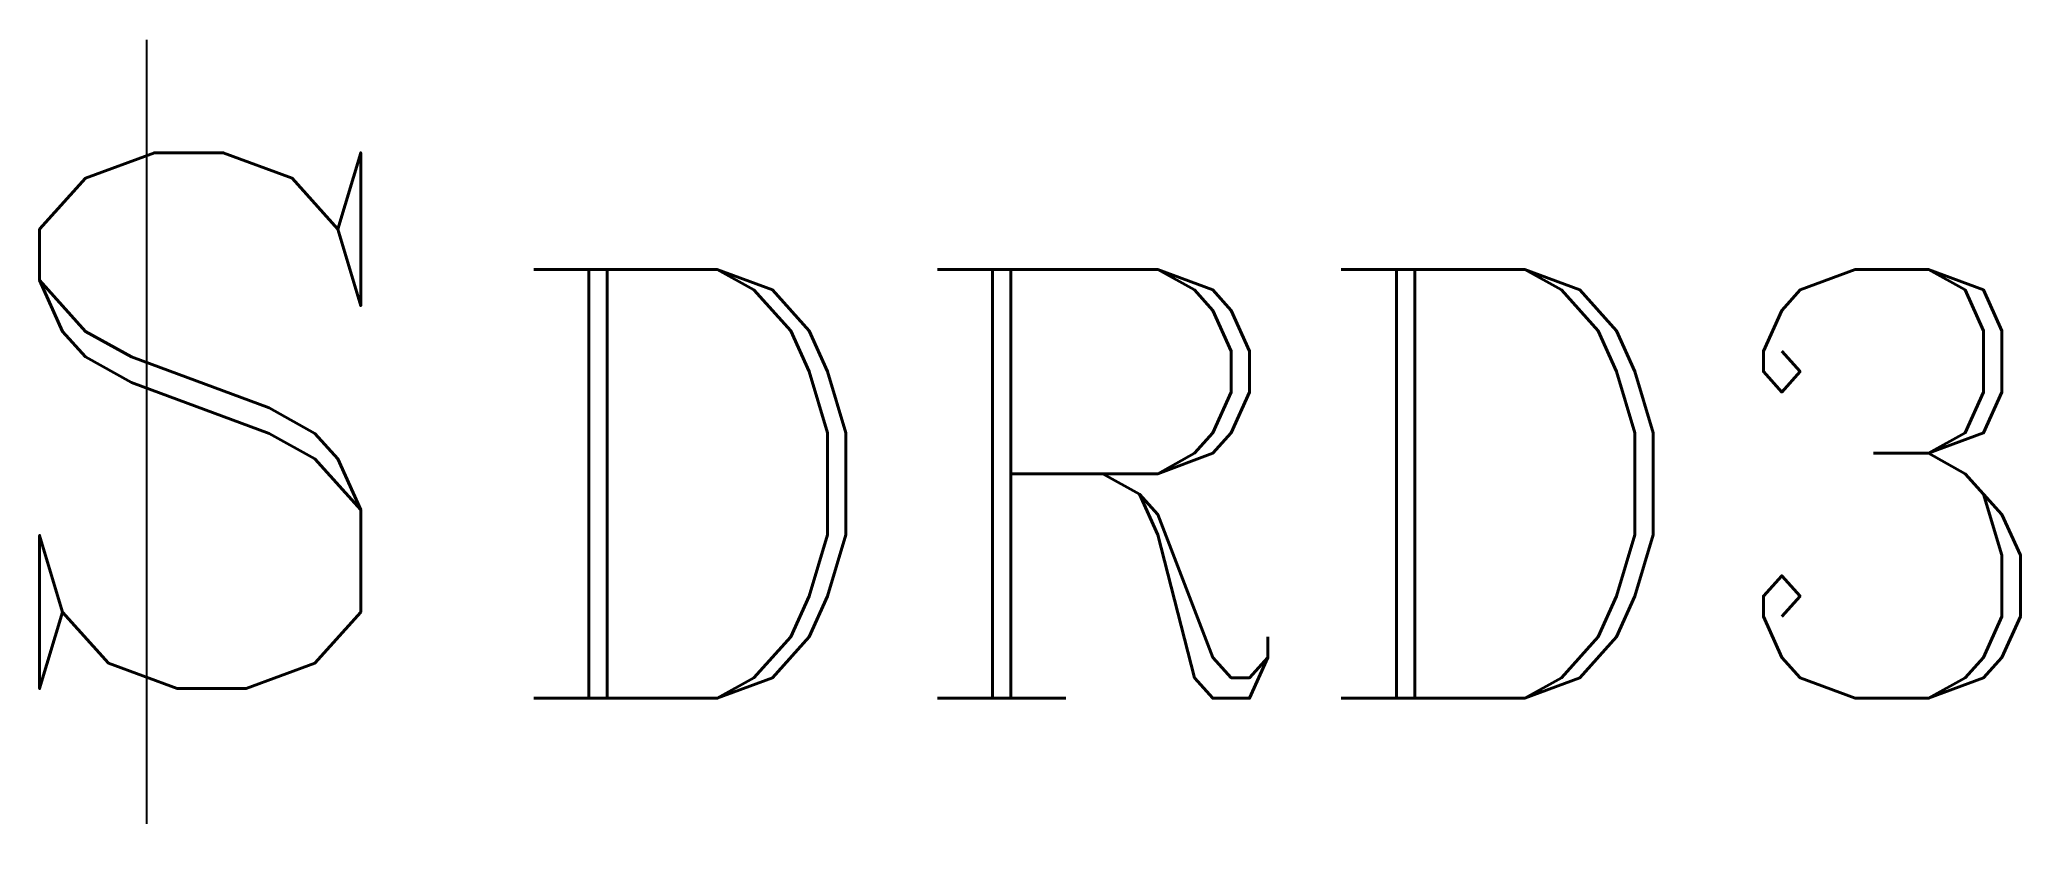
# Model space of a CAD drawing. Header units: inches. Extents: x -0.9 to 16.4, y -0.3 to 6.9.
import ezdxf

# ---------------------------------------------------------------- set-up
doc = ezdxf.new("R2010")
doc.units = ezdxf.units.IN
doc.header["$LTSCALE"] = 48
doc.header["$MEASUREMENT"] = 0

msp = doc.modelspace()

# ---------------------------------------------------------------- linework, layer by layer
msp.add_line((0.01, 6.858), (0.01, -0.002))

# ---------------------------------------------------------------- texts
at = {"attachment_point": 1}
for s, insert, char_height, width in [('{\\Fcomplex.shx|c0;S}', (-1.529, 5.869), 4.6875, 13.31607), ('{\\Fcomplex|c0;DRD3}', (3.079, 4.847), 3.75, 10.65286)]:
    msp.add_mtext(s, dxfattribs=dict(at, insert=insert, char_height=char_height, width=width))
at = {"flags": 1}
msp.add_attdef('WATTSTOPPER', (0.71, -0.286), 'DRD3', height=0.001, dxfattribs=at)

doc.saveas('drawing.dxf')
